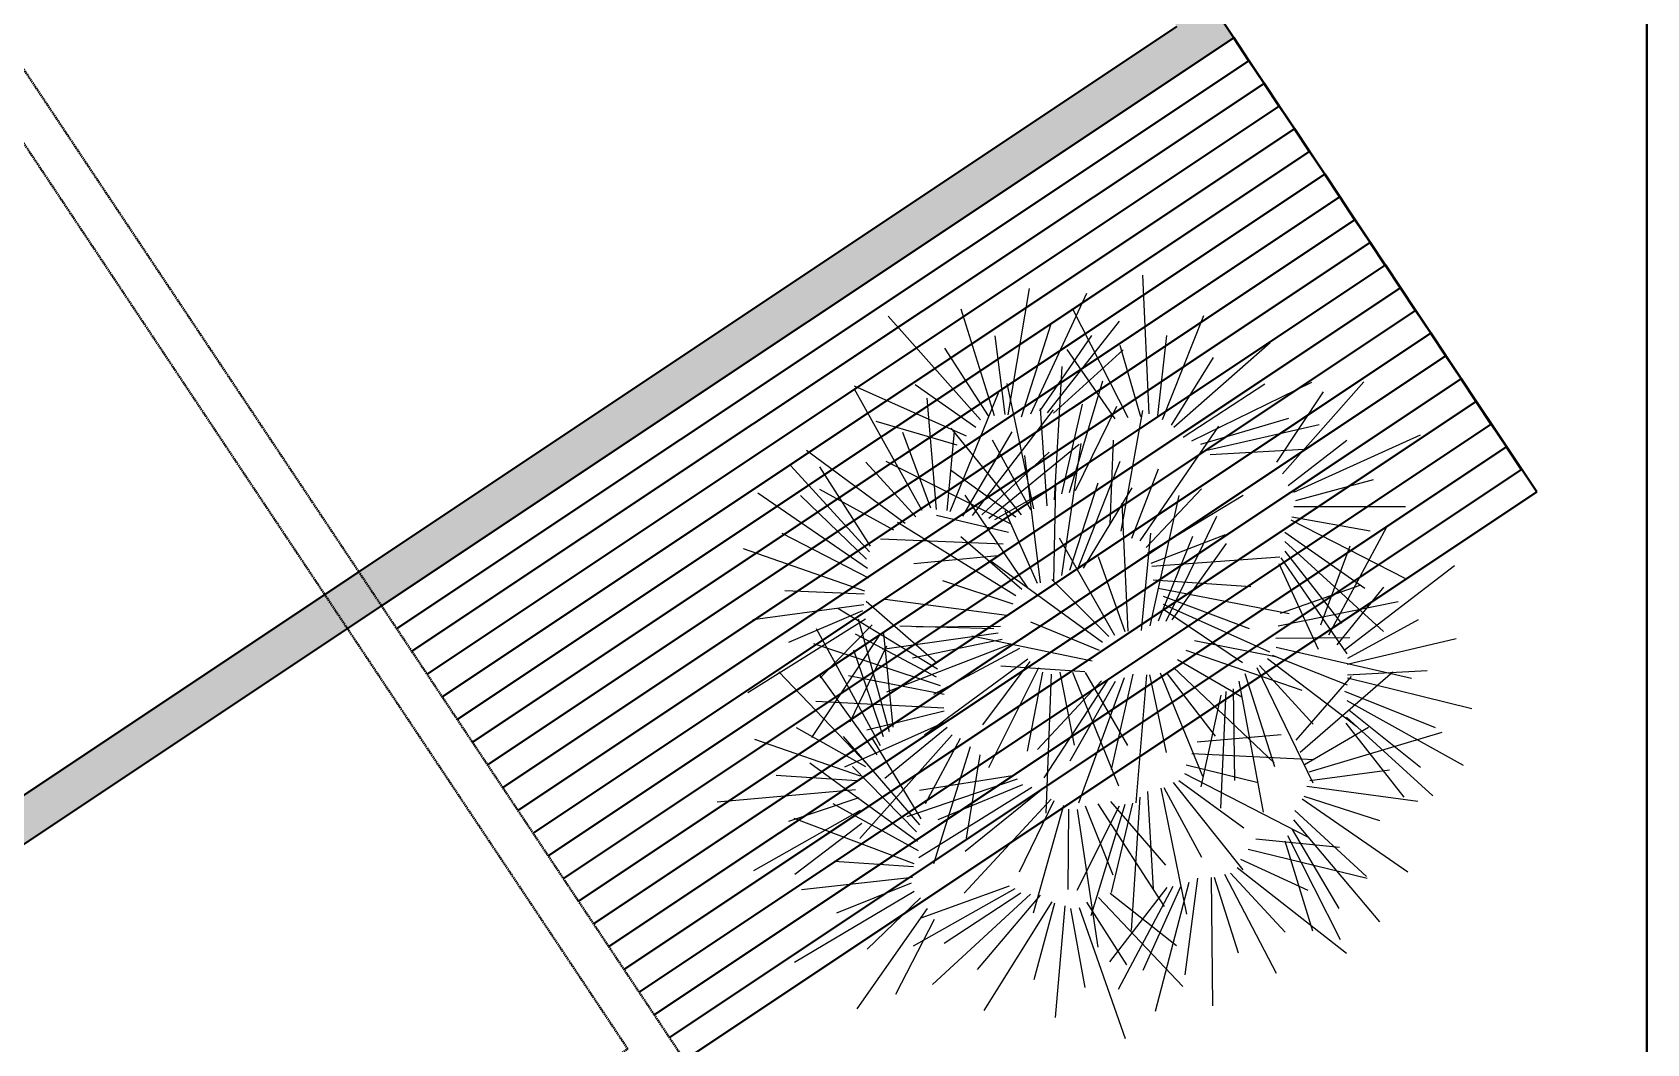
# Model space of a CAD drawing. Header units: inches. Extents: x -422522 to 22891, y -2973 to 414515.
# Drawn here: x -84 to 1098, y 492 to 1233 of the extents above; entities that cross this region are included whole.
import ezdxf

# ---------------------------------------------------------------- set-up
doc = ezdxf.new("R2010")
doc.units = ezdxf.units.IN
doc.header["$MEASUREMENT"] = 0
doc.linetypes.add('DASHEDX2', pattern=[1.5, 1, -0.5])
doc.layers.get('0').update_dxf_attribs({"lineweight": 40})
doc.layers.add('PIANTE', color=7, linetype='Continuous', true_color=0x007a00)

# ---------------------------------------------------------------- blocks, each defined once
blk = doc.blocks.new('albero')
for p, q in [((70.862, 34.76), (70.815, 35.777)), ((69.828, 34.754), (69.986, 35.68)), ((69.994, 34.761), (70.406, 35.646)), ((69.627, 34.716), (68.951, 35.476)), ((69.728, 34.746), (69.484, 35.528)), ((70.707, 34.732), (70.3, 35.533)), ((70.959, 34.72), (71.261, 35.481)), ((69.927, 34.74), (70.145, 35.421)), ((70.116, 34.768), (70.644, 35.44)), ((69.684, 34.747), (69.365, 35.243)), ((69.806, 34.755), (69.733, 35.333)), ((70.061, 34.781), (70.442, 35.335)), ((70.16, 34.767), (70.671, 35.229)), ((70.613, 34.725), (70.26, 35.232)), ((70.8, 34.739), (70.65, 35.262)), ((70.925, 34.749), (70.99, 35.335)), ((71.042, 34.664), (71.747, 35.283)), ((71.025, 34.678), (71.332, 35.173)), ((70.169, 34.132), (70.225, 35.107)), ((70.279, 34.184), (70.522, 35.003)), ((71.175, 34.564), (72.052, 34.993)), ((71.838, 34.322), (72.433, 34.995)), ((69.524, 34.597), (68.704, 34.963)), ((69.2, 34.052), (68.704, 34.941)), ((69.593, 34.661), (69.147, 34.973)), ((69.305, 34.06), (69.236, 34.876)), ((69.404, 34.046), (69.759, 34.915)), ((70.017, 34.065), (69.822, 34.983)), ((71.11, 34.59), (71.708, 34.982)), ((71.797, 34.406), (72.138, 34.921)), ((69.568, 34.016), (70.162, 34.791)), ((70.114, 34.088), (70.066, 34.801)), ((70.223, 34.175), (70.373, 34.831)), ((70.321, 34.199), (70.625, 34.817)), ((70.656, 33.901), (70.814, 34.786)), ((69.456, 34.532), (68.863, 34.704)), ((69.927, 34.02), (69.411, 34.657)), ((70.796, 33.83), (71.372, 34.67)), ((71.24, 34.538), (71.884, 34.729)), ((71.274, 34.493), (72.107, 34.683)), ((69.262, 34.071), (69.058, 34.624)), ((69.382, 34.052), (69.437, 34.631)), ((69.498, 34.011), (69.858, 34.628)), ((69.688, 33.997), (70.349, 34.539)), ((69.996, 34.057), (69.715, 34.567)), ((70.222, 33.577), (70.363, 34.543)), ((70.577, 33.952), (70.601, 34.569)), ((71.88, 34.237), (72.31, 34.569)), ((71.921, 34.188), (72.849, 34.607)), ((69.074, 33.958), (68.352, 34.493)), ((69.154, 34.006), (68.787, 34.407)), ((69.845, 33.955), (68.935, 34.412)), ((69.637, 34.022), (70.129, 34.48)), ((70.065, 33.523), (69.951, 34.455)), ((70.337, 33.619), (70.65, 34.414)), ((71.308, 34.464), (71.996, 34.502)), ((68.813, 33.749), (68.237, 34.38)), ((68.821, 33.792), (68.45, 34.372)), ((69.885, 34.005), (69.406, 34.348)), ((69.731, 33.987), (70.33, 34.327)), ((70.735, 33.851), (70.93, 34.358)), ((68.8, 33.627), (67.995, 34.18)), ((68.993, 33.91), (68.451, 34.206)), ((69.972, 33.487), (69.514, 34.166)), ((70.164, 33.538), (70.178, 34.253)), ((70.281, 33.616), (70.487, 34.256)), ((70.38, 33.631), (70.737, 34.22)), ((70.84, 33.783), (71.245, 34.211)), ((70.849, 33.74), (71.55, 34.165)), ((71.935, 34.125), (72.503, 34.281)), ((68.791, 33.697), (68.308, 34.164)), ((70.044, 33.518), (69.808, 34.05)), ((70.707, 33.168), (70.664, 34.106)), ((70.868, 33.209), (71.081, 34.162)), ((71.92, 34.083), (72.739, 34.083)), ((69.884, 33.429), (69.018, 33.964)), ((69.832, 33.891), (69.304, 34.016)), ((70.985, 33.243), (71.358, 34.012)), ((71.898, 33.985), (72.734, 33.558)), ((71.906, 34.006), (72.479, 33.903)), ((72.178, 33.142), (72.602, 33.934)), ((68.809, 33.558), (68.174, 33.885)), ((69.793, 33.806), (68.895, 33.844)), ((69.929, 33.475), (69.482, 33.859)), ((70.611, 33.138), (70.205, 33.85)), ((70.806, 33.175), (70.874, 33.887)), ((70.877, 33.666), (71.42, 33.876)), ((70.929, 33.244), (71.182, 33.866)), ((71.029, 33.251), (71.429, 33.811)), ((71.855, 33.895), (72.44, 33.483)), ((71.855, 33.825), (72.577, 33.167)), ((68.779, 33.462), (67.892, 33.771)), ((69.753, 33.721), (69.139, 33.662)), ((70.685, 33.164), (70.491, 33.713)), ((70.881, 33.645), (71.818, 33.714)), ((71.826, 33.706), (72.309, 33.002)), ((71.854, 33.755), (72.269, 33.226)), ((72.119, 33.215), (72.333, 33.794)), ((70.519, 33.087), (69.696, 33.686)), ((71.811, 33.664), (72.1, 33.038)), ((72.289, 33.031), (73.097, 33.65)), ((68.775, 33.441), (68.193, 33.464)), ((69.866, 33.367), (69.351, 33.537)), ((70.567, 33.13), (70.15, 33.547)), ((70.892, 33.545), (71.605, 33.497)), ((70.928, 33.485), (71.886, 33.298)), ((71.824, 33.301), (72.406, 33.506)), ((72.237, 33.069), (72.58, 33.491)), ((68.771, 33.362), (67.959, 33.251)), ((69.307, 32.934), (68.789, 33.387)), ((69.82, 33.285), (68.929, 33.401)), ((70.963, 33.425), (71.593, 33.189)), ((70.964, 33.368), (71.743, 33.017)), ((71.806, 33.209), (72.686, 33.387)), ((68.784, 33.258), (67.922, 32.717)), ((68.762, 33.319), (68.22, 33.087)), ((69.311, 32.89), (68.582, 33.336)), ((68.96, 32.432), (68.733, 33.256)), ((70.497, 33.027), (69.995, 33.236)), ((70.974, 33.325), (71.545, 32.94)), ((72.317, 32.972), (72.834, 33.254)), ((68.885, 33.137), (68.388, 32.389)), ((68.893, 32.33), (68.426, 33.187)), ((68.832, 33.215), (68.452, 32.827)), ((69.305, 32.833), (68.71, 33.147)), ((69.755, 33.154), (68.909, 33.035)), ((68.987, 32.467), (68.919, 33.153)), ((69.724, 33.185), (69.036, 33.206)), ((69.786, 33.107), (69.128, 32.971)), ((69.773, 33.204), (69.155, 33.198)), ((70.444, 32.949), (69.564, 33.132)), ((71.194, 33.101), (71.799, 32.981)), ((71.788, 33.117), (72.331, 33.122)), ((72.312, 32.928), (73.11, 33.115)), ((69.333, 32.769), (68.406, 33.076)), ((68.937, 33.059), (68.67, 32.502)), ((68.917, 32.396), (68.698, 33.031)), ((69.848, 33.075), (68.938, 32.722)), ((69.911, 33.043), (69.282, 32.704)), ((71.131, 33.031), (71.98, 32.737)), ((71.763, 32.994), (72.311, 32.775)), ((71.791, 33.052), (72.783, 32.826)), ((68.8, 32.192), (68.149, 32.87)), ((69.973, 32.964), (69.217, 32.407)), ((69.988, 32.948), (69.64, 32.482)), ((70.05, 32.901), (69.685, 32.168)), ((70.391, 32.872), (69.775, 32.913)), ((70.081, 32.869), (69.967, 32.291)), ((70.207, 32.868), (70.312, 32.335)), ((70.301, 32.868), (70.638, 32.035)), ((70.394, 32.867), (70.703, 32.332)), ((70.941, 32.865), (71.252, 32.107)), ((70.986, 32.867), (71.346, 32.401)), ((71.039, 32.904), (71.778, 32.204)), ((71.069, 32.961), (71.539, 32.689)), ((71.65, 32.904), (72.059, 32.059)), ((71.669, 32.917), (72.063, 32.489)), ((71.727, 32.969), (72.379, 32.474)), ((71.968, 32.282), (72.646, 32.871)), ((72.315, 32.85), (72.897, 32.881)), ((68.87, 32.264), (68.452, 32.844)), ((69.361, 32.705), (68.66, 32.843)), ((70.512, 32.806), (70.043, 32.302)), ((70.557, 32.809), (70.089, 32.094)), ((70.144, 32.853), (70.105, 31.836)), ((70.613, 32.801), (70.281, 32.216)), ((70.678, 32.827), (70.343, 31.91)), ((70.743, 32.853), (70.584, 32.156)), ((70.843, 32.848), (70.765, 31.912)), ((70.865, 32.849), (70.987, 32.28)), ((71.476, 32.747), (71.487, 32.075)), ((71.519, 32.803), (71.697, 31.843)), ((71.561, 32.858), (71.779, 32.178)), ((71.938, 32.371), (72.344, 32.836)), ((72.313, 32.828), (73.225, 32.603)), ((69.358, 32.605), (68.421, 32.655)), ((71.387, 32.701), (71.239, 32.028)), ((71.424, 32.726), (71.384, 31.872)), ((72.292, 32.73), (72.955, 32.463)), ((72.308, 32.662), (73.161, 32.187)), ((69.36, 32.583), (68.795, 32.444)), ((72.306, 32.54), (72.938, 31.964)), ((72.323, 32.593), (72.848, 32.174)), ((68.786, 32.175), (68.278, 32.46)), ((69.181, 31.75), (68.623, 32.397)), ((69.378, 32.507), (68.63, 32.173)), ((69.42, 32.41), (68.743, 31.65)), ((69.382, 32.463), (68.926, 32.089)), ((71.213, 32.359), (71.828, 32.413)), ((71.998, 32.193), (72.468, 32.465)), ((72.032, 32.138), (73.008, 32.43)), ((72.302, 32.495), (72.726, 31.952)), ((68.747, 32.107), (67.973, 32.375)), ((69.191, 31.794), (68.836, 32.384)), ((69.478, 32.382), (69.221, 31.904)), ((69.55, 32.322), (69.282, 31.465)), ((71.173, 32.274), (72.07, 32.229)), ((69.166, 31.629), (68.376, 32.203)), ((69.159, 31.699), (68.688, 32.178)), ((69.622, 32.262), (69.521, 31.653)), ((71.133, 32.189), (71.66, 32.06)), ((68.72, 32.072), (68.131, 32.111)), ((69.896, 32.085), (69.087, 31.81)), ((69.86, 32.11), (69.179, 32.002)), ((69.935, 32.044), (69.314, 31.788)), ((71.037, 32.061), (71.547, 31.421)), ((71.079, 32.076), (71.555, 31.729)), ((71.12, 32.126), (72.026, 31.661)), ((72.037, 32.074), (72.621, 32.153)), ((68.712, 32.008), (67.698, 31.916)), ((68.735, 31.948), (68.22, 31.775)), ((70.002, 32.024), (69.174, 31.508)), ((70.145, 31.939), (69.507, 31.25)), ((70.07, 32.005), (69.515, 31.554)), ((70.163, 31.926), (69.909, 31.403)), ((70.578, 31.922), (70.981, 31.455)), ((70.794, 31.952), (70.73, 30.977)), ((70.85, 31.995), (70.892, 31.282)), ((70.947, 32.018), (71.134, 31.097)), ((70.968, 32.025), (71.244, 31.513)), ((71.983, 31.94), (72.755, 31.406)), ((71.993, 31.96), (72.547, 31.782)), ((72.017, 32.034), (72.829, 31.925)), ((68.746, 31.855), (67.964, 31.413)), ((69.173, 31.56), (68.547, 31.904)), ((70.233, 31.891), (70.011, 31.103)), ((70.27, 31.866), (70.266, 31.277)), ((70.642, 31.886), (70.332, 31.27)), ((70.334, 31.862), (70.485, 30.855)), ((70.393, 31.889), (70.596, 31.384)), ((70.683, 31.9), (70.434, 31.083)), ((70.485, 31.905), (70.972, 31.151)), ((70.739, 31.909), (70.584, 31.254)), ((71.928, 31.856), (72.453, 31.371)), ((69.14, 31.465), (68.262, 31.797)), ((68.757, 31.761), (68.267, 31.386)), ((71.909, 31.717), (72.25, 31.138)), ((71.918, 31.787), (72.547, 31.039)), ((71.586, 31.573), (72.459, 31.359)), ((71.642, 31.649), (72.256, 31.586)), ((71.854, 31.633), (72.057, 30.975)), ((71.874, 31.673), (72.26, 30.911)), ((69.135, 31.443), (68.554, 31.482)), ((71.531, 31.498), (72.024, 31.271)), ((69.129, 31.365), (68.315, 31.275)), ((71.153, 31.328), (70.906, 30.384)), ((71.216, 31.36), (71.122, 30.652)), ((71.316, 31.364), (71.325, 30.425)), ((71.338, 31.368), (71.512, 30.812)), ((71.413, 31.39), (71.792, 30.664)), ((71.456, 31.397), (71.858, 30.965)), ((71.506, 31.438), (72.307, 30.81)), ((69.14, 31.261), (68.264, 30.742)), ((69.119, 31.322), (68.572, 31.104)), ((69.186, 31.216), (68.796, 30.839)), ((69.877, 31.282), (69.134, 30.862)), ((69.837, 31.3), (69.189, 31.067)), ((69.993, 31.243), (69.276, 30.581)), ((69.923, 31.25), (69.361, 30.882)), ((70.063, 31.236), (69.602, 30.69)), ((70.49, 31.217), (71.109, 30.566)), ((70.991, 31.292), (70.57, 30.747)), ((70.577, 31.25), (71.061, 30.866)), ((71.035, 31.299), (70.635, 30.544)), ((71.091, 31.296), (70.815, 30.684)), ((69.237, 31.137), (68.72, 30.402)), ((70.149, 31.186), (69.651, 30.39)), ((70.169, 31.177), (70.017, 30.615)), ((70.245, 31.156), (70.174, 30.34)), ((70.285, 31.138), (70.391, 30.558)), ((70.349, 31.146), (70.686, 30.185)), ((70.402, 31.183), (70.696, 30.726)), ((69.287, 31.058), (69.005, 30.508))]:
    blk.add_line(p, q)

msp = doc.modelspace()

# ---------------------------------------------------------------- hatches: boundary and pattern name
h = msp.add_hatch()
h.set_pattern_fill('ANSI31', color=0)
h.paths.add_polyline_path([(-663.48105, 1109.76616), (-688.44256, 1093.12515), (-294.60542, 502.36944), (-269.64392, 519.01045)])
h.paths.add_polyline_path([(-428.84288, 1230.13609), (-441.39939, 1248.97086), (-441.40062, 1248.97003), (-445.48389, 1255.0976), (-663.48105, 1109.76616), (-646.84005, 1084.80465)])
h.paths.add_polyline_path([(592.75797, 1532.96044), (567.84051, 1516.25336), (753.77795, 1237.3472), (154.70173, 837.96306), (171.34274, 813.00155), (795.38046, 1229.0267)])
h.paths.add_polyline_path([(171.34274, 813.00155), (154.70173, 837.96306), (129.74023, 821.32205), (146.38123, 796.36055)])
h.paths.add_polyline_path([(146.38123, 796.36055), (129.74023, 821.32205), (-286.28492, 543.97196), (-269.64392, 519.01045)])
h.paths.add_polyline_path([(111.16067, 1590.13846), (94.51967, 1615.09997), (-222.4944, 1403.75726), (-205.85339, 1378.79575)])
h.paths.add_polyline_path([(-247.45591, 1387.11625), (-270.75054, 1371.5865), (-254.10954, 1346.62499), (-230.8149, 1362.15475)])
h.paths.add_polyline_path([(-222.4944, 1403.75726), (-247.45591, 1387.11625), (-230.8149, 1362.15475), (-205.85339, 1378.79575)])
h.paths.add_polyline_path([(393.22282, 1778.17989), (512.36017, 1599.47387), (537.29541, 1616.15428), (401.54332, 1819.78241), (194.3657, 1681.66399), (211.00671, 1656.70249)])

# ---------------------------------------------------------------- linework, layer by layer
for p, q in [((592.75797, 1532.96044), (795.38046, 1229.0267)), ((753.77795, 1237.3472), (154.70173, 837.96306)), ((795.38046, 1229.0267), (171.34274, 813.00155)), ((795.38046, 1229.0267), (1017.233, 896.48558)), ((393.22282, 480.18143), (1017.233, 896.48558)), ((154.70173, 837.96306), (-286.28492, 543.97196)), ((171.34274, 813.00155), (-294.60542, 502.36944))]:
    msp.add_line(p, q)
at = {"ltscale": 0.5}
for p, q in [((795.38046, 1229.0267), (806.47995, 1212.38935)), ((806.47995, 1212.38935), (182.43674, 796.36055)), ((806.47995, 1212.38935), (817.57945, 1195.75201)), ((817.57945, 1195.75201), (193.53624, 779.7232)), ((817.56847, 1195.74469), (828.66796, 1179.10734)), ((828.66796, 1179.10734), (204.62475, 763.07854)), ((828.66247, 1179.10368), (839.76196, 1162.46634)), ((839.76196, 1162.46634), (215.71875, 746.43753)), ((839.75647, 1162.46268), (850.85597, 1145.82533)), ((850.85597, 1145.82533), (226.81276, 729.79653)), ((850.87792, 1145.83997), (861.97741, 1129.20262)), ((861.97741, 1129.20262), (237.9342, 713.17382)), ((861.94448, 1129.18067), (873.04397, 1112.54332)), ((873.04397, 1112.54332), (249.00076, 696.51452)), ((873.03848, 1112.53966), (884.13798, 1095.90232)), ((884.13798, 1095.90232), (260.09477, 679.87351)), ((884.13249, 1095.89866), (895.23198, 1079.26131)), ((895.23198, 1079.26131), (271.18877, 663.23251)), ((895.23198, 1079.26131), (906.33147, 1062.62397)), ((906.33147, 1062.62397), (282.28826, 646.59516)), ((906.37538, 1062.65324), (917.47487, 1046.01589)), ((917.47487, 1046.01589), (293.43166, 629.98709)), ((917.4145, 1045.97564), (928.51399, 1029.3383)), ((928.51399, 1029.3383), (304.47078, 613.30949)), ((928.5085, 1029.33464), (939.60799, 1012.69729)), ((939.60799, 1012.69729), (315.56478, 596.66849)), ((939.6025, 1012.69363), (950.702, 996.05629)), ((950.702, 996.05629), (326.65879, 580.02748)), ((950.69651, 996.05263), (961.796, 979.41528)), ((961.796, 979.41528), (337.75279, 563.38648)), ((961.79051, 979.41162), (972.89, 962.77428)), ((972.89, 962.77428), (348.84679, 546.74547)), ((972.88451, 962.77062), (983.98401, 946.13327)), ((983.98401, 946.13327), (359.9408, 530.10447)), ((983.97852, 946.12961), (995.07801, 929.49227)), ((995.07801, 929.49227), (371.0348, 513.46346)), ((995.07252, 929.48861), (1006.17201, 912.85126)), ((1006.17201, 912.85126), (382.1288, 496.82246))]:
    msp.add_line(p, q, dxfattribs=at)
msp.add_lwpolyline([(-902.23904, 123.1678), (1097.76096, 123.1678), (1097.76096, 2123.1678), (-902.23904, 2123.1678)], close=True)
at = {"linetype": 'DASHEDX2'}
for points in [[(-361.16945, 1611.76983), (-827.11761, 1301.13772), (-72.72535, 169.54932), (393.22282, 480.18143)], [(-369.48995, 1570.16732), (-785.5151, 1292.81722), (-64.40484, 211.15184), (351.6203, 488.50194)]]:
    msp.add_lwpolyline(points, close=True, dxfattribs=at)

# ---------------------------------------------------------------- block references
at = {"layer": 'PIANTE', "xscale": 100, "yscale": 100, "zscale": 100}
msp.add_blockref('albero', (-6352.71839, -2522.41347), dxfattribs=at)

doc.saveas('drawing.dxf')
